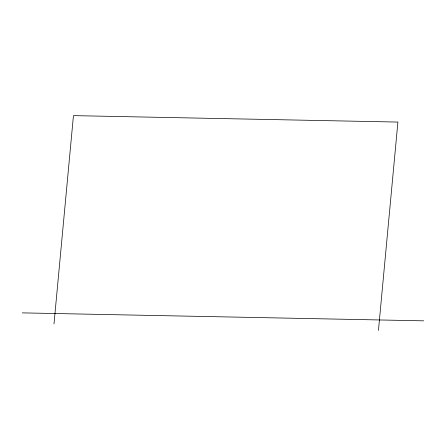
<?xml version="1.0" encoding="UTF-8"?>
<svg xmlns="http://www.w3.org/2000/svg" width="446" height="446" viewBox="0 0 446 446"><rect width="100%" height="100%" fill="white"/><g stroke="black" fill="none" stroke-linecap="round" stroke-linejoin="round"><path stroke-width="0.67" d="M53.999 323.935L73.451 115.626L397.904 122.065L378.453 330.375M22.3 312.875L423.7 320.836"/></g></svg>
